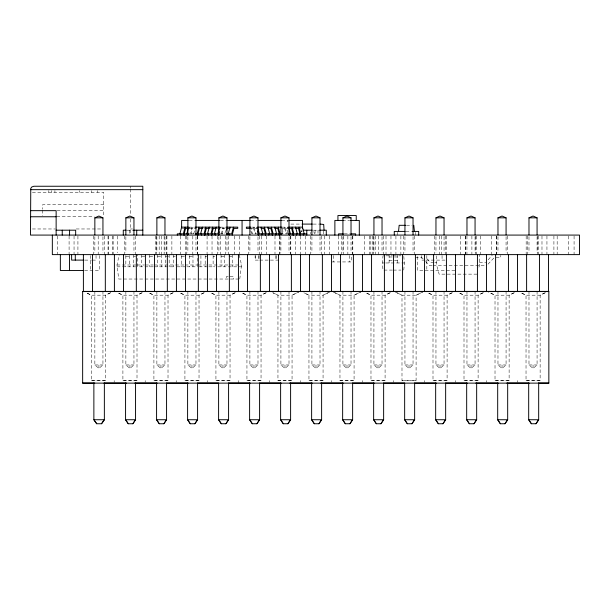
<?xml version="1.0" encoding="UTF-8"?>
<svg xmlns="http://www.w3.org/2000/svg" width="610" height="610" viewBox="0 0 610 610"><rect width="100%" height="100%" fill="white"/><g stroke="black" fill="none" stroke-linecap="round" stroke-linejoin="round"><path stroke-width="0.46" stroke-dasharray="3.05 2.29" d="M392.436 270.077L383.004 270.093L382.394 262.963L383.004 255.834L392.436 255.834M403.759 270.093L404.369 262.963L403.759 255.834M239.768 279.029L241.507 264.992L239.227 254.614M238.815 279.029L118.729 279.029L116.983 264.992L119.263 254.614M191.99 227.141L190.267 233.859L187.674 233.859M190.991 234.24L192.501 228.361M193.713 233.859L195.231 227.98M221.338 233.859L223.069 227.141M222.07 234.24L223.58 228.361M225.654 230.504L224.793 233.859L218.754 233.859M478.926 267.21L479.414 265.48L479.414 254.614M488.145 259.822L492.255 255.262M487.985 264.176L494.199 257.664M94.855 291.397L94.855 364.963L98.927 368.394L102.945 364.963L102.945 291.397M125.866 291.397L125.866 364.963L129.938 368.394L133.956 364.963L133.956 291.397M156.877 291.397L156.877 364.963L160.948 368.394L164.967 364.963L164.967 291.397M187.88 291.397L187.88 364.963L191.952 368.394L195.978 364.963L195.978 291.397M218.891 291.397L218.891 364.963L222.963 368.394L226.981 364.963L226.981 291.397M249.902 291.397L249.902 364.963L253.973 368.394L257.992 364.963L257.992 291.397M280.913 291.397L280.913 364.963L284.984 368.394L289.003 364.963L289.003 291.397M311.923 291.397L311.923 364.963L315.995 368.394L320.014 364.963L320.014 291.397M342.927 291.397L342.927 364.963L346.998 368.394L351.024 364.963L351.024 291.397M373.938 291.397L373.938 364.963L378.009 368.394L382.028 364.963L382.028 291.397M404.949 291.397L404.949 364.963L409.02 368.394L413.039 364.963L413.039 291.397M435.959 291.397L435.959 364.963L440.031 368.394L444.049 364.963L444.049 291.397M466.97 291.397L466.97 364.963L471.042 368.394L475.06 364.963L475.06 291.397M497.974 291.397L497.974 364.963L502.045 368.394L506.071 364.963L506.071 291.397M528.984 291.397L528.984 364.963L533.056 368.394L537.074 364.963L537.074 291.397M110.57 292.731L105.469 295.187L91.363 295.187L86.269 292.777M142.107 292.731L137.006 295.187L122.907 295.187L117.806 292.777M173.118 292.731L168.017 295.187L153.911 295.209L148.817 292.777M204.129 292.731L199.028 295.187L184.922 295.187L179.82 292.777M235.132 292.731L230.039 295.187L215.932 295.209L210.831 292.777M266.143 292.731L261.042 295.187L246.943 295.209L241.842 292.777M329.865 291.915L323.064 295.187L308.957 295.187L303.864 292.777M390.179 292.731L385.085 295.187L370.979 295.187L365.878 292.777M452.201 292.731L447.099 295.187L433.001 295.209L427.9 292.777M483.212 292.731L478.11 295.187L464.004 295.209L458.911 292.777M514.222 292.731L509.121 295.187L495.015 295.209L489.914 292.777M545.226 292.731L540.132 295.187L526.026 295.209L520.925 292.777M110.57 292.777L105.469 295.209L105.469 380.663L91.363 380.663L91.363 295.187L86.269 292.731M142.107 292.777L137.006 295.209L137.006 380.663L122.907 380.663L122.907 295.187L117.806 292.731M173.118 292.777L168.017 295.209L168.017 380.663L153.911 380.663L153.911 295.187L148.817 292.731M204.129 292.777L199.028 295.209L199.028 380.663L184.922 380.663L184.922 295.187L179.82 292.731M235.132 292.777L230.039 295.209L230.039 380.663L215.932 380.663L215.932 295.187L210.831 292.731M266.143 292.777L261.042 295.209L261.042 380.663L246.943 380.663L246.943 295.187L241.842 292.731M328.165 292.777L323.064 295.209L323.064 380.663L308.957 380.663L308.957 295.187L303.864 292.731M390.179 292.777L385.085 295.209L385.085 380.663L370.979 380.663L370.979 295.187L365.878 292.731M452.201 292.777L447.099 295.209L447.099 380.663L433.001 380.663L433.001 295.187L427.9 292.731M483.212 292.777L478.11 295.209L478.11 380.663L464.004 380.663L464.004 295.187L458.911 292.731M514.222 292.777L509.121 295.209L509.121 380.663L495.015 380.663L495.015 295.187L488.221 291.915M545.226 292.777L540.132 295.209L540.132 380.663L526.026 380.663L526.026 295.187L520.925 292.731M32.406 192.348L103.753 192.348L103.753 216.763M103.753 204.556L42.708 204.556L42.708 209.253M57.134 210.663L103.753 210.663M56.799 216.763L94.237 216.763M189.184 220.431L194.849 220.431M220.34 220.431L226.005 220.431M250.558 220.431L257.168 220.431M281.713 220.431L288.324 220.431M342.507 220.431L349.454 220.431M288.248 221.651L287.348 221.651L287.348 220.431M290.894 224.091L301.454 224.091M313.204 224.091L319.114 224.091M406.481 225.311L411.971 225.311M188.536 227.141L194.582 227.141M219.615 227.141L225.654 227.141M251.556 227.141L257.595 227.141M281.767 227.141L288.675 227.141M182.146 228.361L185.951 228.361M189.047 228.361L196.306 228.361M203.816 228.361L206.668 228.361M210.717 228.361L213.569 228.361M216.672 228.361L227.385 228.361M249.825 228.361L257.084 228.361M280.905 228.361L288.164 228.361M291.267 228.361L295.072 228.361M298.168 228.361L301.027 228.361M32.406 228.971L55.235 228.971M76.166 228.971L101.847 228.971M130.609 228.971L132.484 228.971M127.002 230.191L133.049 230.191M313.395 230.191L318.923 230.191M406.008 231.419L411.613 231.419M191.128 233.859L195.444 233.859M258.465 233.859L252.418 233.859L250.695 227.141M280.043 233.859L286.082 233.859M288.675 233.859L286.952 233.859L285.221 227.141M344.238 233.859L349.934 233.859M393.381 255.834L400.922 255.834M125.835 256.444L129.495 256.444M133.773 256.444L135.603 256.444M141.703 256.444L145.371 256.444M149.641 256.444L153.301 256.444M157.578 256.444L161.238 256.444M165.516 256.444L169.176 256.444M173.446 256.444L175.276 256.444M181.383 256.444L185.043 256.444M189.321 256.444L192.981 256.444M205.189 256.444L207.019 256.444M213.126 256.444L214.956 256.444M221.064 256.444L224.724 256.444M228.994 256.444L232.662 256.444M389.104 256.993L397.651 256.993M415.318 257.664L421.899 257.664L423.142 258.968M496.082 257.664L500.779 257.664L500.779 255.376M84.79 260.104L91.431 260.104M92.384 260.104L96.044 260.104L96.044 255.529M259.738 260.104L279.54 260.104M424.979 260.104L421.319 260.104L421.319 255.529M425.925 260.104L445.735 260.104M389.104 260.523L397.651 260.523M331.855 261.934L351.39 261.934L351.39 254.614M433.954 262.422L430.309 262.422L425.605 257.214M434.861 262.422L436.684 262.422M479.414 262.422L485.796 262.422M382.394 262.963L384.91 262.963M385.749 262.963L401.006 262.963M401.845 262.963L404.369 262.963M116.983 264.992L136.518 264.992M137.433 264.992L144.456 264.992M145.371 264.992L153.301 264.992M154.162 264.992L184.128 264.992M185.043 264.992L197.251 264.992M198.174 264.992L207.019 264.992M208.856 264.992L241.507 264.992M432.109 265.48L429.364 265.48L425.627 261.568M433.024 265.48L486.742 265.48M116.983 266.822L135.603 266.822M153.301 266.822L137.433 266.822L137.433 254.614M154.162 266.822L175.276 266.822M177.113 266.822L185.043 266.822M186.759 266.822L197.251 266.822L197.251 255.552M199.089 266.822L207.019 266.822M208.856 266.822L214.956 266.822M217.64 266.822L241.507 266.822M393.381 270.093L400.922 270.077M84.615 270.482L99.43 270.482L99.43 255.544M454.9 270.482L417.667 270.482L417.667 255.544M476.974 274.142L439.131 274.142L436.684 265.48L436.684 254.614M228.201 276.589L226.371 276.589L226.371 279.029M230.031 276.589L233.699 276.589L233.699 279.029M94.855 364.963L102.945 364.963M125.866 364.963L133.956 364.963M156.877 364.963L164.967 364.963M187.88 364.963L195.978 364.963M218.891 364.963L226.981 364.963M249.902 364.963L257.992 364.963M280.913 364.963L289.003 364.963M311.923 364.963L320.014 364.963M342.927 364.963L351.024 364.963M373.938 364.963L382.028 364.963M404.949 364.963L413.039 364.963M435.959 364.963L444.049 364.963M466.97 364.963L475.06 364.963M497.974 364.963L506.071 364.963M528.984 364.963L537.074 364.963M91.363 380.64L105.469 380.64M122.907 380.64L137.006 380.64M153.911 380.64L168.017 380.64M184.922 380.64L199.028 380.64M215.932 380.64L230.039 380.64M246.943 380.64L261.042 380.64M272.853 292.731L277.954 295.187L277.954 380.663L292.053 380.64L292.053 295.187L298.854 291.915L292.053 295.209L277.954 295.187L272.853 292.777M308.957 380.64L323.064 380.64M334.867 292.731L339.968 295.187L339.968 380.663L354.075 380.64L354.075 295.187L360.876 291.915L354.075 295.209L339.968 295.187L333.174 291.961M370.979 380.64L385.085 380.64M395.188 291.915L401.99 295.187L401.99 380.663L416.089 380.64L416.089 295.187L422.89 291.915L416.089 295.209L401.99 295.187L396.889 292.777M433.001 380.64L447.099 380.64M464.004 380.64L478.11 380.64M495.015 380.64L509.121 380.64M526.026 380.64L540.132 380.64M277.954 380.663L292.053 380.663M339.968 380.663L354.075 380.663M401.99 380.663L416.089 380.663M284.71 228.361L286.22 234.24M282.201 228.819L283.498 233.859M282.117 231.724L282.765 234.24M254.149 227.141L255.872 233.859M253.63 228.361L255.14 234.24M250.824 230.885L251.694 234.24M574.079 236.009L574.079 254.614M568.329 236.009L568.329 254.614M557.174 236.009L557.174 254.614M553.91 236.009L553.91 254.614M546.941 236.009L546.941 254.614M541.985 236.009L541.985 254.614M538.569 236.009L538.569 254.614M537.318 236.009L537.318 254.614M537.074 236.695L537.074 252.723M533.056 364.963L533.056 368.394M528.984 236.695L528.984 252.723M527.406 236.009L527.406 254.614M526.163 236.009L526.163 254.614M517.311 380.587L517.311 382.264M507.558 236.009L507.558 254.614M506.071 236.695L506.071 252.723M502.045 364.963L502.045 368.394M497.974 236.695L497.974 252.723M496.7 236.009L496.7 254.614M496.395 236.009L496.395 254.614M491.744 236.009L491.744 254.614M486.3 380.587L486.3 382.264M480.573 236.009L480.573 254.614M476.547 236.009L476.547 254.614M475.617 236.009L475.617 254.614M475.06 236.695L475.06 252.723M471.896 236.009L471.896 254.614M471.042 364.963L471.042 368.394M466.94 236.009L466.94 254.614M465.697 236.009L465.697 254.614M465.384 236.009L465.384 254.614M460.733 236.009L460.733 254.614M455.289 380.587L455.289 382.264M446.467 236.009L446.467 254.614M445.536 236.009L445.536 254.614M444.049 236.695L444.049 252.723M442.067 255.529L442.067 260.104M441.51 236.009L441.51 254.614M440.031 364.963L440.031 368.394M439.337 236.009L439.337 254.614M435.959 236.695L435.959 252.723M434.381 236.009L434.381 254.614M426.825 255.544L426.825 270.482M424.278 380.587L424.278 382.264M415.631 232.334L415.631 235.079M414.525 236.009L414.525 254.614M413.039 236.695L413.039 252.723M409.02 364.963L409.02 368.394M404.949 236.695L404.949 252.723M403.37 236.009L403.37 254.614M400.877 236.009L400.877 254.614M397.651 254.614L397.651 262.963M397.324 232.334L397.324 235.079M395.921 236.009L395.921 254.614M393.275 380.587L393.275 382.264M390.964 236.009L390.964 254.614M389.104 254.614L389.104 262.963M386.008 236.009L386.008 254.614M383.515 236.009L383.515 254.614M382.028 236.695L382.028 252.723M378.558 236.009L378.558 254.614M378.009 364.963L378.009 368.394M375.768 236.009L375.768 254.614M373.938 236.695L373.938 252.723M373.602 236.009L373.602 254.614M372.359 236.009L372.359 254.614M370.811 236.009L370.811 254.614M369.561 236.009L369.561 254.614M364.605 236.009L364.605 254.614M362.264 380.587L362.264 382.264M352.816 236.009L352.816 254.614M352.511 236.009L352.511 254.614M351.024 236.695L351.024 252.723M349.56 255.529L349.56 261.934M347.86 236.009L347.86 254.614M346.998 364.963L346.998 368.394M343.514 236.009L343.514 254.614M342.927 236.695L342.927 252.723M341.348 236.009L341.348 254.614M338.558 236.009L338.558 254.614M333.685 255.529L333.685 261.934M331.253 380.587L331.253 382.264M329.255 236.009L329.255 254.614M324.299 236.009L324.299 254.614M323.353 231.007L323.353 234.263M321.5 236.009L321.5 254.614M320.014 236.695L320.014 252.723M318.001 230.191L318.001 235.079M315.995 364.963L315.995 368.394M315.065 230.191L315.065 234.263M311.923 236.695L311.923 252.723M310.337 236.009L310.337 254.614M305.686 236.009L305.686 254.614M301.599 230.191L301.599 231.823M300.73 236.009L300.73 254.614M300.242 380.587L300.242 382.264M295.766 236.009L295.766 254.614M290.81 236.009L290.81 254.614M290.49 236.009L290.49 254.614M289.003 236.695L289.003 252.723M287.813 227.141L287.813 228.361M287.44 230.191L287.44 235.079M284.984 364.963L284.984 368.394M284.359 227.141L284.359 228.361M280.913 236.695L280.913 252.723M279.944 236.009L279.944 254.614M279.334 236.009L279.334 254.614M276.17 255.529L276.17 260.104M275.88 255.529L275.88 260.104M274.988 236.009L274.988 254.614M269.231 380.587L269.231 382.264M266.303 236.009L266.303 254.614M261.347 236.009L261.347 254.614M259.479 236.009L259.479 254.614M259.075 255.529L259.075 260.104L255.125 260.104L255.125 255.529M258.785 255.529L258.785 260.104M257.992 236.695L257.992 252.723M256.734 227.141L256.734 228.361M255.415 255.529L255.415 260.104M253.973 364.963L253.973 368.394M253.28 227.141L253.28 228.361M249.902 236.695L249.902 252.723M248.323 236.009L248.323 254.614M239.631 236.009L239.631 254.614M238.228 380.587L238.228 383.103M234.675 236.009L234.675 254.614M232.662 254.614L232.662 266.822M228.468 236.009L228.468 254.614M226.981 236.695L226.981 252.723M225.677 236.009L225.677 254.614M224.724 254.614L224.724 266.822M223.931 227.141L223.931 228.361M222.963 364.963L222.963 368.394M221.064 254.614L221.064 266.822M220.721 236.009L220.721 254.614M220.477 227.141L220.477 228.361M218.891 236.695L218.891 252.723M217.312 236.009L217.312 254.614M213.126 255.552L213.126 266.822M212.036 236.009L212.036 254.614M207.217 380.587L207.217 382.264M207.08 236.009L207.08 254.614M205.189 255.552L205.189 266.822M200.919 255.552L200.919 266.822M197.77 236.009L197.77 254.614M197.465 236.009L197.465 254.614M195.978 236.695L195.978 252.723M192.981 254.614L192.981 266.822M192.851 227.141L192.851 228.361M192.813 236.009L192.813 254.614M191.952 364.963L191.952 368.394M189.397 227.141L189.397 228.361M189.321 255.552L189.321 266.822M187.88 236.695L187.88 252.723M186.302 236.009L186.302 254.614M185.364 236.009L185.364 254.614M181.383 255.552L181.383 266.822M180.407 236.009L180.407 254.614M176.206 380.587L176.206 382.264M173.446 254.614L173.446 266.822M171.875 236.009L171.875 254.614M169.176 254.614L169.176 266.822M166.919 236.009L166.919 254.614M166.454 236.009L166.454 254.614M165.516 254.614L165.516 266.822M164.967 236.695L164.967 252.723M164.136 236.009L164.136 254.614M161.498 236.009L161.498 254.614M161.238 254.614L161.238 266.822M160.948 364.963L160.948 368.394M159.179 236.009L159.179 254.614M157.578 254.614L157.578 266.822M156.877 236.695L156.877 252.723M156.541 236.009L156.541 254.614M155.291 236.009L155.291 254.614M149.641 254.614L149.641 266.822M145.195 380.587L145.195 382.264M141.703 254.614L141.703 266.822M135.443 236.009L135.443 254.614M133.956 236.695L133.956 252.723M133.773 254.614L133.773 266.822M130.609 186.248L130.609 188.124M130.609 189.062L130.609 215.36M130.609 219.112L130.609 234.209M129.938 364.963L129.938 368.394M129.495 255.552L129.495 266.822M129.389 230.191L129.389 234.263M125.866 236.695L125.866 252.723M125.835 255.552L125.835 266.822M124.287 236.009L124.287 254.614M117.768 236.009L117.768 252.754M114.184 380.587L114.184 382.264M113.117 236.009L113.117 254.614M112.812 236.009L112.812 254.614M108.161 236.009L108.161 254.614M108.1 236.009L108.1 254.614M104.432 236.009L104.432 254.614M102.945 236.695L102.945 252.723M98.927 364.963L98.927 368.394M98.187 236.009L98.187 254.614M97.646 190.602L97.646 192.348M94.855 236.695L94.855 252.723M93.277 236.009L93.277 254.614M91.546 190.602L91.546 192.348M90.272 255.544L90.272 270.482M79.331 190.602L79.331 192.348M77.927 236.009L77.927 254.614M74.046 236.009L74.046 254.614M69.09 236.009L69.09 254.614M57.759 236.009L57.759 254.614M54.915 190.602L54.915 192.348M51.255 190.602L51.255 192.348M48.815 190.602L48.815 192.348M42.708 210.191L42.708 215.826M310.536 233.859A2.44 1.723 -90 0 1 311.397 231.747M313.555 231.747A2.44 1.723 -90 0 1 314.417 233.859M301.035 231.419A3.591 2.539 -90 0 1 302.331 231.747"/><path stroke-width="0.91" d="M52.338 235.079L52.338 254.614L579.5 254.614L579.5 235.079L30.5 235.079L30.759 188.353L31.834 186.95L33.916 186.248L142.816 186.248L142.816 235.079M398.543 231.419L399.154 225.311L405.558 225.311M179.904 233.859L181.627 227.141L188.536 227.141M185.082 227.141L183.358 233.859L177.312 233.859L177.312 235.079M183.869 235.079L185.6 228.361L188.536 228.361M186.812 233.859L188.109 228.819M198.898 227.141L197.167 233.859L195.444 233.859M197.686 235.079L199.409 228.361L202.352 228.361M200.621 233.859L202.352 227.141M205.799 227.141L204.075 233.859L198.037 233.859L198.037 235.079M204.586 235.079L206.317 228.361L209.253 228.361M207.53 233.859L209.253 227.141M212.707 227.141L210.984 233.859L204.937 233.859L204.937 235.079M211.495 235.079L213.218 228.361L216.161 228.361M214.438 233.859L216.161 227.141M219.402 227.98L217.884 233.859L211.845 233.859L211.845 235.079M218.403 235.079L219.264 231.724M226.6 230.039L227.034 228.361L229.978 228.361M228.247 233.859L229.978 227.141M233.424 227.141L231.701 233.859L226.523 233.859M232.212 235.079L233.943 228.361L237.74 228.361L237.74 227.141L226.523 227.141M125.569 383.08L125.569 419.733L128.26 423.752L132.866 423.752L135.557 419.711L135.557 383.08M156.579 383.08L156.579 419.733L159.271 423.752L163.869 423.752L166.568 419.711L166.568 383.08M187.59 383.08L187.59 419.733L190.282 423.752L194.88 423.752L197.579 419.711L197.579 383.08M218.594 383.08L218.594 419.733L221.293 423.752L225.891 423.752L228.582 419.711L228.582 383.08M249.604 383.08L249.604 419.733L252.304 423.752L256.901 423.744L259.593 419.711L259.593 383.08M280.615 383.08L280.615 419.733L283.307 423.752L287.912 423.744L290.604 419.711L290.604 383.08M311.626 383.08L311.626 419.733L314.318 423.752L318.916 423.744L321.615 419.711L321.615 383.08M342.637 383.08L342.637 419.733L345.329 423.752L349.926 423.744L352.626 419.711L352.626 383.08M373.64 383.08L373.64 419.733L376.339 423.752L380.937 423.752L383.629 419.711L383.629 383.08M404.651 383.08L404.651 419.733L407.35 423.752L411.948 423.744L414.64 419.711L414.64 383.08M435.662 383.08L435.662 419.733L438.354 423.752L442.959 423.752L445.651 419.711L445.651 383.08M466.673 383.08L466.673 419.733L469.364 423.752L473.962 423.752L476.662 419.711L476.662 383.08M497.684 383.08L497.684 419.733L500.375 423.752L504.973 423.752L507.672 419.711L507.672 383.08M528.687 383.08L528.687 419.733L531.386 423.752L535.984 423.744L538.676 419.711L538.676 383.08M132.866 423.752L135.557 419.733L125.569 419.733L128.26 423.744M163.869 423.752L166.568 419.733L156.579 419.733L159.271 423.744M194.88 423.752L197.579 419.733L187.59 419.733L190.282 423.744M225.891 423.752L228.582 419.733L218.594 419.733L221.293 423.744M256.901 423.752L259.593 419.733L249.604 419.733L252.304 423.744M287.912 423.752L290.604 419.733L280.615 419.733L283.307 423.744M318.916 423.752L321.615 419.733L311.626 419.733L314.318 423.744M349.926 423.752L352.626 419.733L342.637 419.733L345.329 423.744M380.937 423.752L383.629 419.733L373.64 419.733L376.339 423.744M411.948 423.752L414.64 419.733L404.651 419.733L407.35 423.744M442.959 423.752L445.651 419.733L435.662 419.733L438.354 423.744M473.962 423.752L476.662 419.733L466.673 419.733L469.364 423.744M504.973 423.752L507.672 419.733L497.684 419.733L500.375 423.744M535.984 423.752L538.676 419.733L528.687 419.733L531.386 423.744M93.871 383.08L93.871 419.733L96.708 423.752L101.534 423.744L104.363 419.711L104.363 383.08M101.534 423.752L104.363 419.733L93.871 419.733L96.708 423.744M94.855 234.804L94.855 217.831L98.904 216.024L102.945 217.831L102.945 234.804M125.866 234.804L125.866 217.831L129.915 216.024L133.956 217.831L133.956 234.804M156.877 234.804L156.877 217.831L160.926 216.024L164.967 217.831L164.967 234.804M187.88 234.804L187.88 217.831L191.936 216.024L195.978 217.831L195.978 234.804M218.891 234.804L218.891 217.831L222.947 216.024L226.981 217.831L226.981 234.804M249.902 234.804L249.902 217.831L253.951 216.024L257.992 217.831L257.992 234.804M280.913 234.804L280.913 217.831L284.962 216.024L289.003 217.831L289.003 234.804M311.923 234.804L311.923 217.831L315.972 216.024L320.014 217.831L320.014 234.804M342.927 234.804L342.927 217.831L346.983 216.024L351.024 217.831L351.024 234.804M373.938 234.804L373.938 217.831L377.994 216.024L382.028 217.831L382.028 234.804M404.949 234.804L404.949 217.831L408.997 216.024L413.039 217.831L413.039 234.804M435.959 234.804L435.959 217.831L440.008 216.024L444.049 217.831L444.049 234.804M466.97 234.804L466.97 217.831L471.019 216.024L475.06 217.831L475.06 234.804M497.974 234.804L497.974 217.831L502.03 216.024L506.071 217.831L506.071 234.804M528.984 234.804L528.984 217.831L533.041 216.024L537.074 217.831L537.074 234.804M30.5 189.664L142.816 189.664M30.5 210.663L56.135 210.663L56.135 235.079M30.5 216.763L56.135 216.763M94.855 217.831L102.945 217.831M125.866 217.831L133.956 217.831M156.877 217.831L164.967 217.831M187.88 217.831L195.978 217.831M218.891 217.831L226.981 217.831M249.902 217.831L257.992 217.831M280.913 217.831L289.003 217.831M311.923 217.831L320.014 217.831M342.927 217.831L351.024 217.831M373.938 217.831L382.028 217.831M404.949 217.831L413.039 217.831M435.959 217.831L444.049 217.831M466.97 217.831L475.06 217.831M497.974 217.831L506.071 217.831M528.984 217.831L537.074 217.831M188.238 220.431L181.627 220.431L181.627 227.751M195.795 220.431L219.402 220.431M226.95 220.431L250.558 220.431M258.114 220.431L281.713 220.431M288.965 220.431L302.491 220.431L302.491 228.666M343.331 220.431L334.882 220.431L334.882 235.079M350.193 220.431L359.298 220.431L359.298 235.079M302.049 224.091L312.274 224.091M320.044 224.091L323.696 224.45L324.055 230.191M195.444 227.141L219.615 227.141M250.695 227.141L246.379 227.141L246.379 228.361L250.176 228.361M257.595 227.141L281.767 227.141M288.675 227.141L302.491 227.141L304.215 233.859M261.05 228.361L263.993 228.361L265.716 235.079M267.958 228.361L270.901 228.361L272.624 235.079M274.866 228.361L277.802 228.361L279.533 235.079M288.675 228.361L291.618 228.361L293.341 235.079M295.583 228.361L298.519 228.361L300.25 235.079M56.135 230.191L75.67 230.191L75.67 235.079M126.072 230.191L123.281 230.191L123.281 235.079M133.514 230.191L142.816 230.191M303.04 230.191L312.129 230.191M319.739 230.191L326.289 230.191L326.289 235.079M405.078 231.419L394.266 231.419L394.266 235.079M412.543 231.419L418.689 231.419L418.689 235.079M188.536 233.859L184.22 233.859L184.22 235.079M281.767 233.859L280.043 233.859L278.32 227.141M288.675 233.859L292.991 233.859L292.991 235.079M306.807 233.859L300.76 233.859L299.037 227.141M343.293 233.859L338.542 233.859L338.542 235.079M350.887 233.859L355.63 233.859L355.63 235.079M83.837 260.104L71.629 260.104L71.629 254.614M83.669 270.482L60.359 270.482L60.359 254.614M82.647 291.557L548.847 291.557M82.647 383.072L94.71 383.072M103.982 383.072L126.4 383.072M134.863 383.072L157.159 383.072M166.682 383.072L188.162 383.072M197.693 383.072L218.22 383.072M228.697 383.072L250.184 383.072M259.707 383.072L281.195 383.072M289.765 383.072L312.206 383.072M320.776 383.072L343.209 383.072M352.74 383.072L374.22 383.072M383.743 383.072L404.278 383.072M414.754 383.072L436.241 383.072M445.765 383.072L467.252 383.072M475.823 383.072L498.256 383.072M506.834 383.072L529.114 383.072M538.508 383.072L548.847 383.072M295.583 227.141L297.306 233.859M292.129 227.141L293.852 233.859L299.899 233.859L299.899 235.079M288.888 227.98L290.406 233.859M274.866 227.141L276.589 233.859M271.412 227.141L273.135 233.859L279.182 233.859L279.182 235.079M267.958 227.141L269.681 233.859M264.504 227.141L266.235 233.859L272.273 233.859L272.273 235.079M261.05 227.141L262.78 233.859M257.816 227.98L259.326 233.859L265.365 233.859L265.365 235.079M257.733 230.885L258.815 235.079M413.801 225.311L414.411 231.419M548.847 291.504L548.847 383.126L82.647 383.126L82.647 291.504M548.535 254.614L548.535 291.397L83.395 291.397L83.395 254.614M539.453 254.614L539.453 291.397M526.613 254.614L526.613 291.397M517.524 254.614L517.524 291.397M508.443 254.614L508.443 291.397M495.602 254.614L495.602 291.397M486.521 254.614L486.521 291.397M477.432 254.614L477.432 291.397M464.591 254.614L464.591 291.397M455.51 254.614L455.51 291.397M446.428 254.614L446.428 291.397M433.58 254.614L433.58 291.397M424.499 254.614L424.499 291.397M415.418 254.614L415.418 291.397M402.57 254.614L402.57 291.397M393.488 254.614L393.488 291.397M384.407 254.614L384.407 291.397M371.566 254.614L371.566 291.397M362.477 254.614L362.477 291.397M356.24 220.431L356.24 215.543L337.932 215.543L337.932 220.431M353.396 254.614L353.396 291.397M340.555 254.614L340.555 291.397M331.474 254.614L331.474 291.397M322.385 254.614L322.385 291.397M309.544 254.614L309.544 291.397M306.777 230.191L306.807 235.079M303.353 233.859L303.353 235.079M300.463 254.614L300.463 291.397M296.445 233.859L296.445 235.079M291.382 254.614L291.382 291.397M289.536 233.859L289.536 235.079M278.534 254.614L278.534 291.397M275.728 233.859L275.728 235.079M269.452 254.614L269.452 291.397M268.819 233.859L268.819 235.079M261.911 233.859L261.911 235.079M260.371 254.614L260.371 291.397M258.465 233.859L258.465 235.079M247.523 254.614L247.523 291.397M242.063 220.431L242.063 235.079M238.441 254.614L238.441 291.397M229.36 254.614L229.36 291.397M229.108 233.859L229.108 235.079M218.754 233.859L218.754 235.079M216.519 254.614L216.519 291.397M215.299 233.859L215.299 235.079M208.391 233.859L208.391 235.079M207.43 254.614L207.43 291.397M201.483 233.859L201.483 235.079M198.349 254.614L198.349 291.397M187.674 233.859L187.674 235.079M185.509 254.614L185.509 291.397M180.766 233.859L180.766 235.079M176.427 254.614L176.427 291.397M167.338 254.614L167.338 291.397M154.498 254.614L154.498 291.397M145.416 254.614L145.416 291.397M136.716 230.191L136.716 235.079M136.335 254.614L136.335 291.397M123.487 254.614L123.487 291.397M114.405 254.614L114.405 291.397M105.324 254.614L105.324 291.397M92.476 254.614L92.476 291.397M75.289 254.614L75.289 260.104M69.57 230.191L69.57 235.079M69.517 254.614L69.517 270.482M62.243 230.191L62.243 235.079"/></g></svg>
